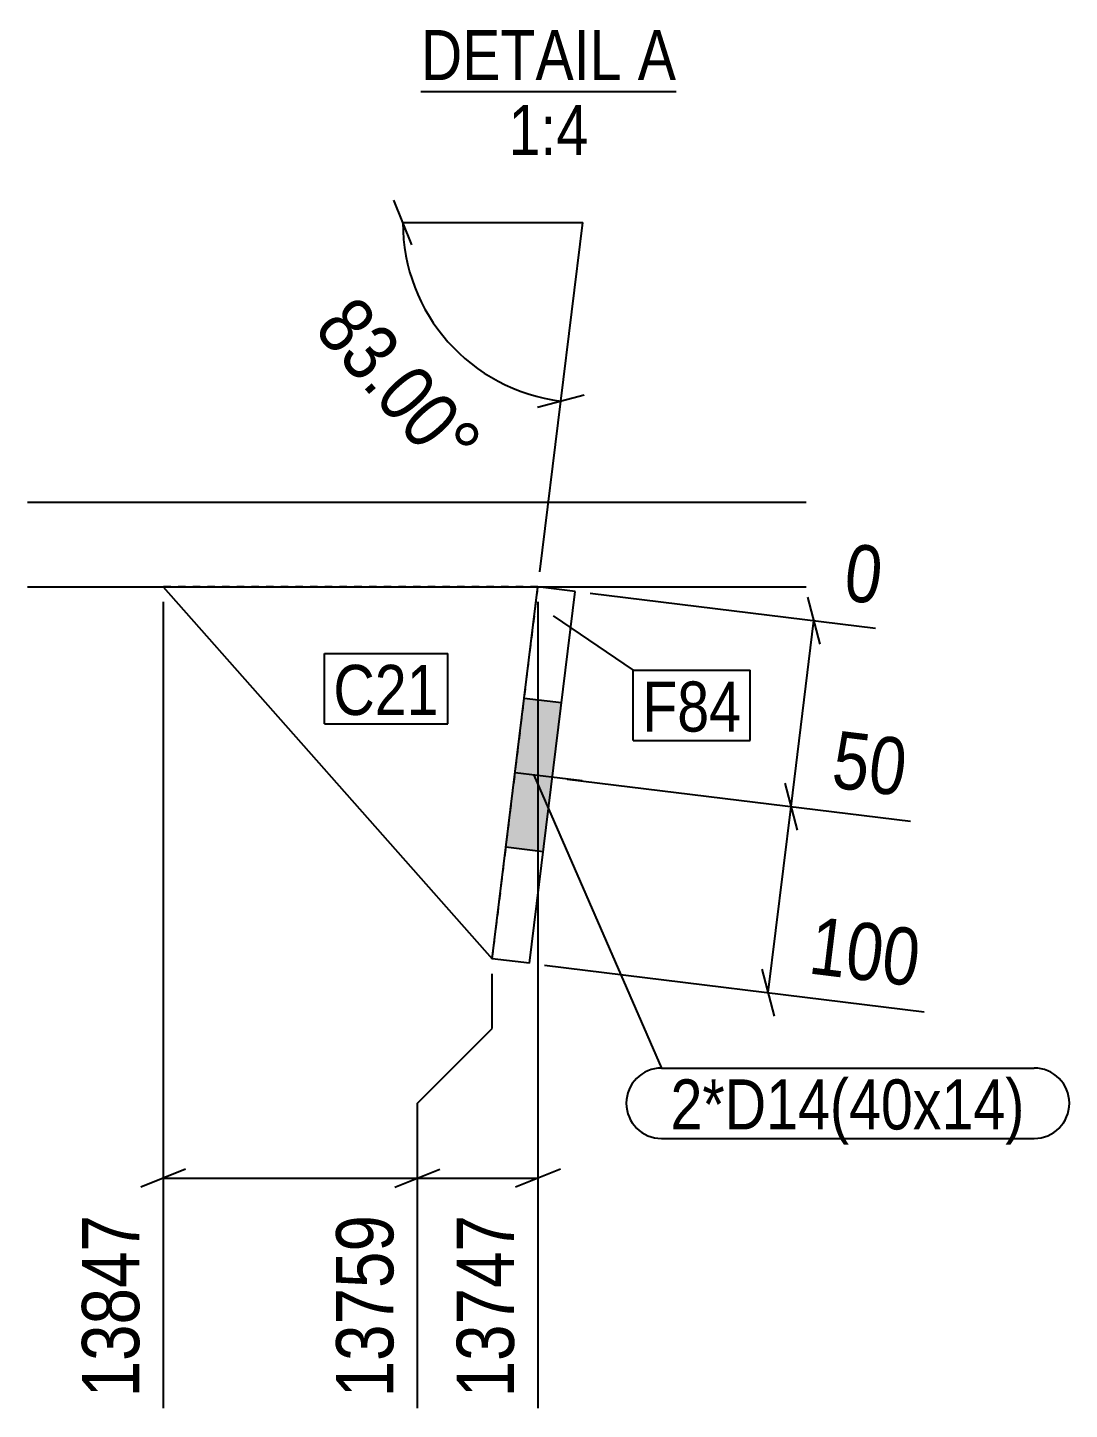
# Model space of a CAD drawing. Header units: millimetres. Extents: x 23 to 83937, y 8 to 4911.
# Drawn here: x 83658.7 to 83936.6, y 9.3 to 378 of the extents above; entities that cross this region are included whole.
import ezdxf

# ---------------------------------------------------------------- set-up
doc = ezdxf.new("R2010")
doc.units = ezdxf.units.MM
doc.linetypes.add('DXK_LINE_DOT2', pattern=[3.9198, 1.9599, -1.9599])
for name, color, linetype in [('MÅLSÆTNING', 7, 'Continuous'), ('STÅL', 7, 'Continuous'), ('TEKST', 7, 'Continuous')]:
    doc.layers.add(name, color=color, linetype=linetype)
doc.styles.add('Arial Narrow', font='ARIALN.TTF', dxfattribs={"height": 0.2})

msp = doc.modelspace()

# ---------------------------------------------------------------- hatches: boundary and pattern name
at = {"layer": 'STÅL', "linetype": 'Continuous'}
msp.add_hatch(color=96, dxfattribs=at).paths.add_polyline_path([(83791.18, 199.04), (83786.3, 159.34), (83796.23, 158.12), (83801.1, 197.82)])
msp.add_hatch(color=96, dxfattribs=at).paths.add_polyline_path([(83791.18, 199.04), (83786.3, 159.34), (83796.23, 158.12), (83801.1, 197.82)])

# ---------------------------------------------------------------- linework, layer by layer
at = {"layer": 'MÅLSÆTNING', "color": 7, "linetype": 'Continuous'}
for p, q in [((83761.17, 320.02), (83756.37, 332.02)), ((83758.77, 326.02), (83806.77, 326.02)), ((83800.92, 278.38), (83806.77, 326.02)), ((83794.67, 276.73), (83807.17, 280.03)), ((83795.32, 232.79), (83800.92, 278.38)), ((83808.73, 227.11), (83884.88, 217.76)), ((83870.11, 213.53), (83866.81, 226.03)), ((83694.83, 224.82), (83694.83, 9.6)), ((83794.83, 224.82), (83794.83, 9.6)), ((83862.36, 170.15), (83868.46, 219.78)), ((83802.64, 177.48), (83894.25, 166.23)), ((83802.64, 177.48), (83894.25, 166.23)), ((83860.71, 176.4), (83864.01, 163.9)), ((83860.71, 176.4), (83864.01, 163.9)), ((83856.27, 120.52), (83862.36, 170.15)), ((83782.65, 110.98), (83782.65, 125.56)), ((83782.65, 110.98), (83782.65, 125.56)), ((83796.54, 127.86), (83897.84, 115.42)), ((83857.92, 114.28), (83854.62, 126.77)), ((83762.65, 90.98), (83782.65, 110.98)), ((83762.65, 90.98), (83782.65, 110.98)), ((83762.65, 9.6), (83762.65, 90.98)), ((83762.65, 9.6), (83762.65, 90.98)), ((83700.83, 73.38), (83688.83, 68.58)), ((83694.83, 70.98), (83762.65, 70.98)), ((83756.65, 68.58), (83768.65, 73.38)), ((83756.65, 68.58), (83768.65, 73.38)), ((83762.65, 70.98), (83794.83, 70.98)), ((83800.83, 73.38), (83788.83, 68.58))]:
    msp.add_line(p, q, dxfattribs=at)
msp.add_arc((83806.77, 326.02), 48, 180, 263, dxfattribs=at)
at = {"layer": 'STÅL', "color": 2, "linetype": 'Continuous'}
for p, q in [((83866.38, 251.32), (83658.66, 251.32)), ((83658.66, 228.82), (83866.38, 228.82)), ((83694.83, 228.82), (83782.65, 129.56)), ((83782.65, 129.56), (83794.83, 228.82)), ((83804.76, 227.6), (83794.83, 228.82)), ((83792.57, 128.34), (83804.76, 227.6)), ((83792.57, 128.34), (83782.65, 129.56))]:
    msp.add_line(p, q, dxfattribs=at)
at = {"layer": 'STÅL', "color": 7, "linetype": 'DXK_LINE_DOT2'}
for p, q in [((83794.83, 228.82), (83694.83, 228.82)), ((83782.65, 129.56), (83794.83, 228.82))]:
    msp.add_line(p, q, dxfattribs=at)
at = {"layer": 'STÅL', "color": 96, "linetype": 'Continuous'}
for p, q in [((83801.1, 197.82), (83791.18, 199.04)), ((83801.1, 197.82), (83791.18, 199.04)), ((83806.61, 177), (83788.74, 179.19)), ((83806.61, 177), (83788.74, 179.19)), ((83796.23, 158.12), (83786.3, 159.34)), ((83796.23, 158.12), (83786.3, 159.34))]:
    msp.add_line(p, q, dxfattribs=at)
at = {"layer": 'TEKST', "color": 246, "linetype": 'Continuous'}
msp.add_line((83763.57, 361.02), (83831.69, 361.02), dxfattribs=at)
at = {"layer": 'TEKST', "color": 7, "linetype": 'Continuous'}
for p, q in [((83798.87, 221.08), (83820.25, 206.57)), ((83737.84, 211.01), (83770.78, 211.01)), ((83737.84, 192.21), (83737.84, 211.01)), ((83770.78, 192.21), (83770.78, 211.01)), ((83820.25, 206.57), (83851.48, 206.57)), ((83820.25, 187.77), (83820.25, 206.57)), ((83851.48, 187.77), (83851.48, 206.57)), ((83737.84, 192.21), (83770.78, 192.21)), ((83820.25, 187.77), (83851.48, 187.77)), ((83793.7, 178.58), (83827.8, 100.4)), ((83827.8, 100.4), (83927.22, 100.4)), ((83827.8, 81.6), (83927.22, 81.6))]:
    msp.add_line(p, q, dxfattribs=at)
for centre, start, end in [((83827.8, 91), 90, 270), ((83927.22, 91), 270, 90)]:
    msp.add_arc(centre, 9.4, start, end, dxfattribs=at)

# ---------------------------------------------------------------- wipeouts: each hides what was drawn before it
at = {"color": 0, "linetype": 'Continuous'}
for points, layer in [([(83691.63, 64.46), (83669.23, 64.46), (83669.23, 9.31), (83691.63, 9.31)], 'MÅLSÆTNING'), ([(83759.45, 64.46), (83737.05, 64.46), (83737.05, 9.31), (83759.45, 9.31)], 'MÅLSÆTNING'), ([(83791.63, 64.46), (83769.23, 64.46), (83769.23, 9.31), (83791.63, 9.31)], 'MÅLSÆTNING'), ([(83817.26, 364.02), (83817.26, 378.02), (83763.57, 378.02), (83763.57, 364.02)], 'TEKST'), ([(83831.69, 364.02), (83831.69, 378.02), (83821.46, 378.02), (83821.46, 364.02)], 'TEKST'), ([(83808.3, 344.02), (83808.3, 358.02), (83786.97, 358.02), (83786.97, 344.02)], 'TEKST')]:
    msp.add_wipeout(points, dxfattribs=at).dxf.layer = layer
at = {"color": 0}
for points in [[(83849.08, 190.17), (83849.08, 204.17), (83822.65, 204.17), (83822.65, 190.17)], [(83924.82, 84), (83924.82, 98), (83830.2, 98), (83830.2, 84)]]:
    msp.add_wipeout(points, dxfattribs=at).dxf.layer = 'TEKST'

# ---------------------------------------------------------------- next in the draw order: texts
at = {"layer": 'MÅLSÆTNING', "color": 3, "linetype": 'Continuous', "style": 'Arial Narrow'}
for s, p in [('13847', (83688.43, 12.51)), ('13759', (83756.25, 12.51)), ('13747', (83788.43, 12.51))]:
    msp.add_text(s, height=15.271, rotation=90.0002, dxfattribs=at).set_placement(p)
at = {"layer": 'TEKST', "color": 3, "linetype": 'Continuous', "style": 'Arial Narrow'}
for s, height, p in [('DETAIL', 13.362, (83763.57, 364.02)), ('A', 13.36, (83821.46, 364.02)), ('1:4', 13.362, (83786.97, 344.02))]:
    msp.add_text(s, height=height, dxfattribs=at).set_placement(p)

# ---------------------------------------------------------------- next in the draw order: wipeouts: each hides what was drawn before it
at = {"color": 0}
for points, layer in [([(83769.18, 253.5), (83785.96, 268.34), (83746.98, 312.4), (83730.21, 297.55)], 'MÅLSÆTNING'), ([(83768.38, 194.61), (83768.38, 208.61), (83740.24, 208.61), (83740.24, 194.61)], 'TEKST'), ([(83849.08, 190.17), (83849.08, 204.17), (83822.65, 204.17), (83822.65, 190.17)], 'TEKST'), ([(83924.82, 84), (83924.82, 98), (83830.2, 98), (83830.2, 84)], 'TEKST')]:
    msp.add_wipeout(points, dxfattribs=at).dxf.layer = layer
at = {"color": 0, "linetype": 'Continuous'}
for points in [[(83888.45, 220.55), (83891.18, 242.78), (83875.15, 244.75), (83872.42, 222.52)], [(83894.93, 169.38), (83897.66, 191.61), (83871.95, 194.77), (83869.22, 172.53)], [(83898.51, 118.56), (83901.24, 140.79), (83865.86, 145.14), (83863.13, 122.91)]]:
    msp.add_wipeout(points, dxfattribs=at).dxf.layer = 'MÅLSÆTNING'

# ---------------------------------------------------------------- next in the draw order: texts
at = {"layer": 'MÅLSÆTNING', "color": 3, "style": 'Arial Narrow'}
msp.add_text('83.00°', height=15.271, rotation=-48.5009, dxfattribs=at).set_placement((83734.72, 297.28))
at = {"layer": 'MÅLSÆTNING', "color": 3, "linetype": 'Continuous', "style": 'Arial Narrow'}
for s, height, p in [('0', 15.27, (83875.99, 225.3)), ('50', 15.271, (83872.79, 175.32)), ('100', 15.271, (83866.69, 125.69))]:
    msp.add_text(s, height=height, rotation=-7.0015, dxfattribs=at).set_placement(p)
at = {"layer": 'TEKST', "color": 3, "style": 'Arial Narrow'}
for s, p in [('F84', (83822.65, 190.17)), ('2*D14(40x14)', (83830.2, 84))]:
    msp.add_text(s, height=13.362, dxfattribs=at).set_placement(p)

# ---------------------------------------------------------------- next in the draw order: wipeouts: each hides what was drawn before it
at = {"color": 0}
msp.add_wipeout([(83768.38, 194.61), (83768.38, 208.61), (83740.24, 208.61), (83740.24, 194.61)], dxfattribs=at).dxf.layer = 'TEKST'

# ---------------------------------------------------------------- next in the draw order: texts
at = {"layer": 'TEKST', "color": 3, "style": 'Arial Narrow'}
msp.add_text('C21', height=13.362, dxfattribs=at).set_placement((83740.24, 194.61))

doc.saveas('drawing.dxf')
